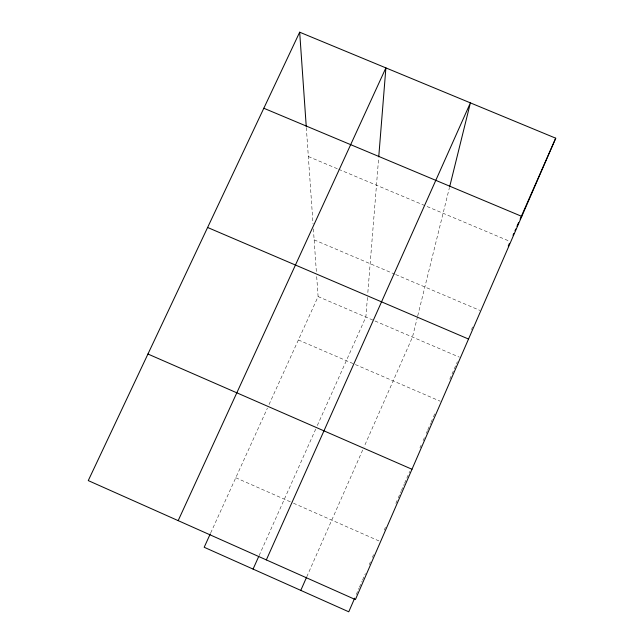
<?xml version="1.0" encoding="UTF-8"?>
<svg xmlns="http://www.w3.org/2000/svg" width="644" height="644" viewBox="0 0 644 644"><rect width="100%" height="100%" fill="white"/><g stroke="black" fill="none" stroke-linecap="round" stroke-linejoin="round"><path stroke-width="0.48" stroke-dasharray="3.22 2.42" d="M367.45 297.407L365.864 317.065L317.299 425.579M367.845 292.497L378.664 157.836M417.505 316.776L412.49 337.062L363.965 447.097M417.731 315.858L449.488 187.42M356.269 594.525L359.03 588.157M359.433 587.248L362.194 580.88M362.588 579.97L365.341 573.627M369.262 564.611L370.437 561.906M372.393 557.398L373.568 554.685M384.251 530.101L385.45 527.331M395.851 503.391L397.839 498.818M398.233 497.901L401.011 491.509M401.405 490.591L404.191 484.191M404.585 483.282L409.745 471.4M419.952 447.902L421.128 445.189M423.092 440.673L425.048 436.157M426.239 433.42L427.439 430.659M427.841 429.741L430.635 423.301M431.037 422.375L433.034 417.779M433.436 416.861L435.433 412.257M449.794 379.187L457.369 361.751M471.489 329.607L472.632 327.015M306.769 576.815L363.176 448.892M259.113 555.595L316.067 428.332M210.693 532.95L267.397 408.167M269.047 404.521L318.096 296.578L316.542 274.336M308.339 156.532L337.802 168.937M338.72 169.324L510.249 241.532M314.143 239.842L394.78 274.167M395.69 274.553L479.933 310.416M318.096 296.578L374.092 320.599M375.009 320.986L459.365 357.162M298.381 339.96L440.23 401.22M235.785 477.743L292.569 502.803M293.479 503.206L379.445 541.161M306.327 127.609L313.032 223.911M313.378 228.886L316.478 273.362"/><path stroke-width="0.97" d="M378.744 156.862L385.893 67.894L178.171 520.634M449.729 186.47L470.394 102.871L266.334 559.902M555.732 138.202L355.408 599.58L88.268 480.593L299.677 32.2L555.732 138.202L520.102 219.145M354.691 598.163L348.766 611.8L204.188 547.271L210.29 533.852M508.261 246.056L509.452 243.343M513.01 235.261L513.799 233.474M514.983 230.785L515.772 228.99M516.955 226.31L518.533 222.719M300.788 590.387L306.367 577.724M253.068 569.095L258.711 556.496M263.823 108.248L521.777 216.392M207.609 227.477L468.526 339.042M147.943 354.023L411.991 469.267M299.677 32.2L306.254 126.61"/></g></svg>
